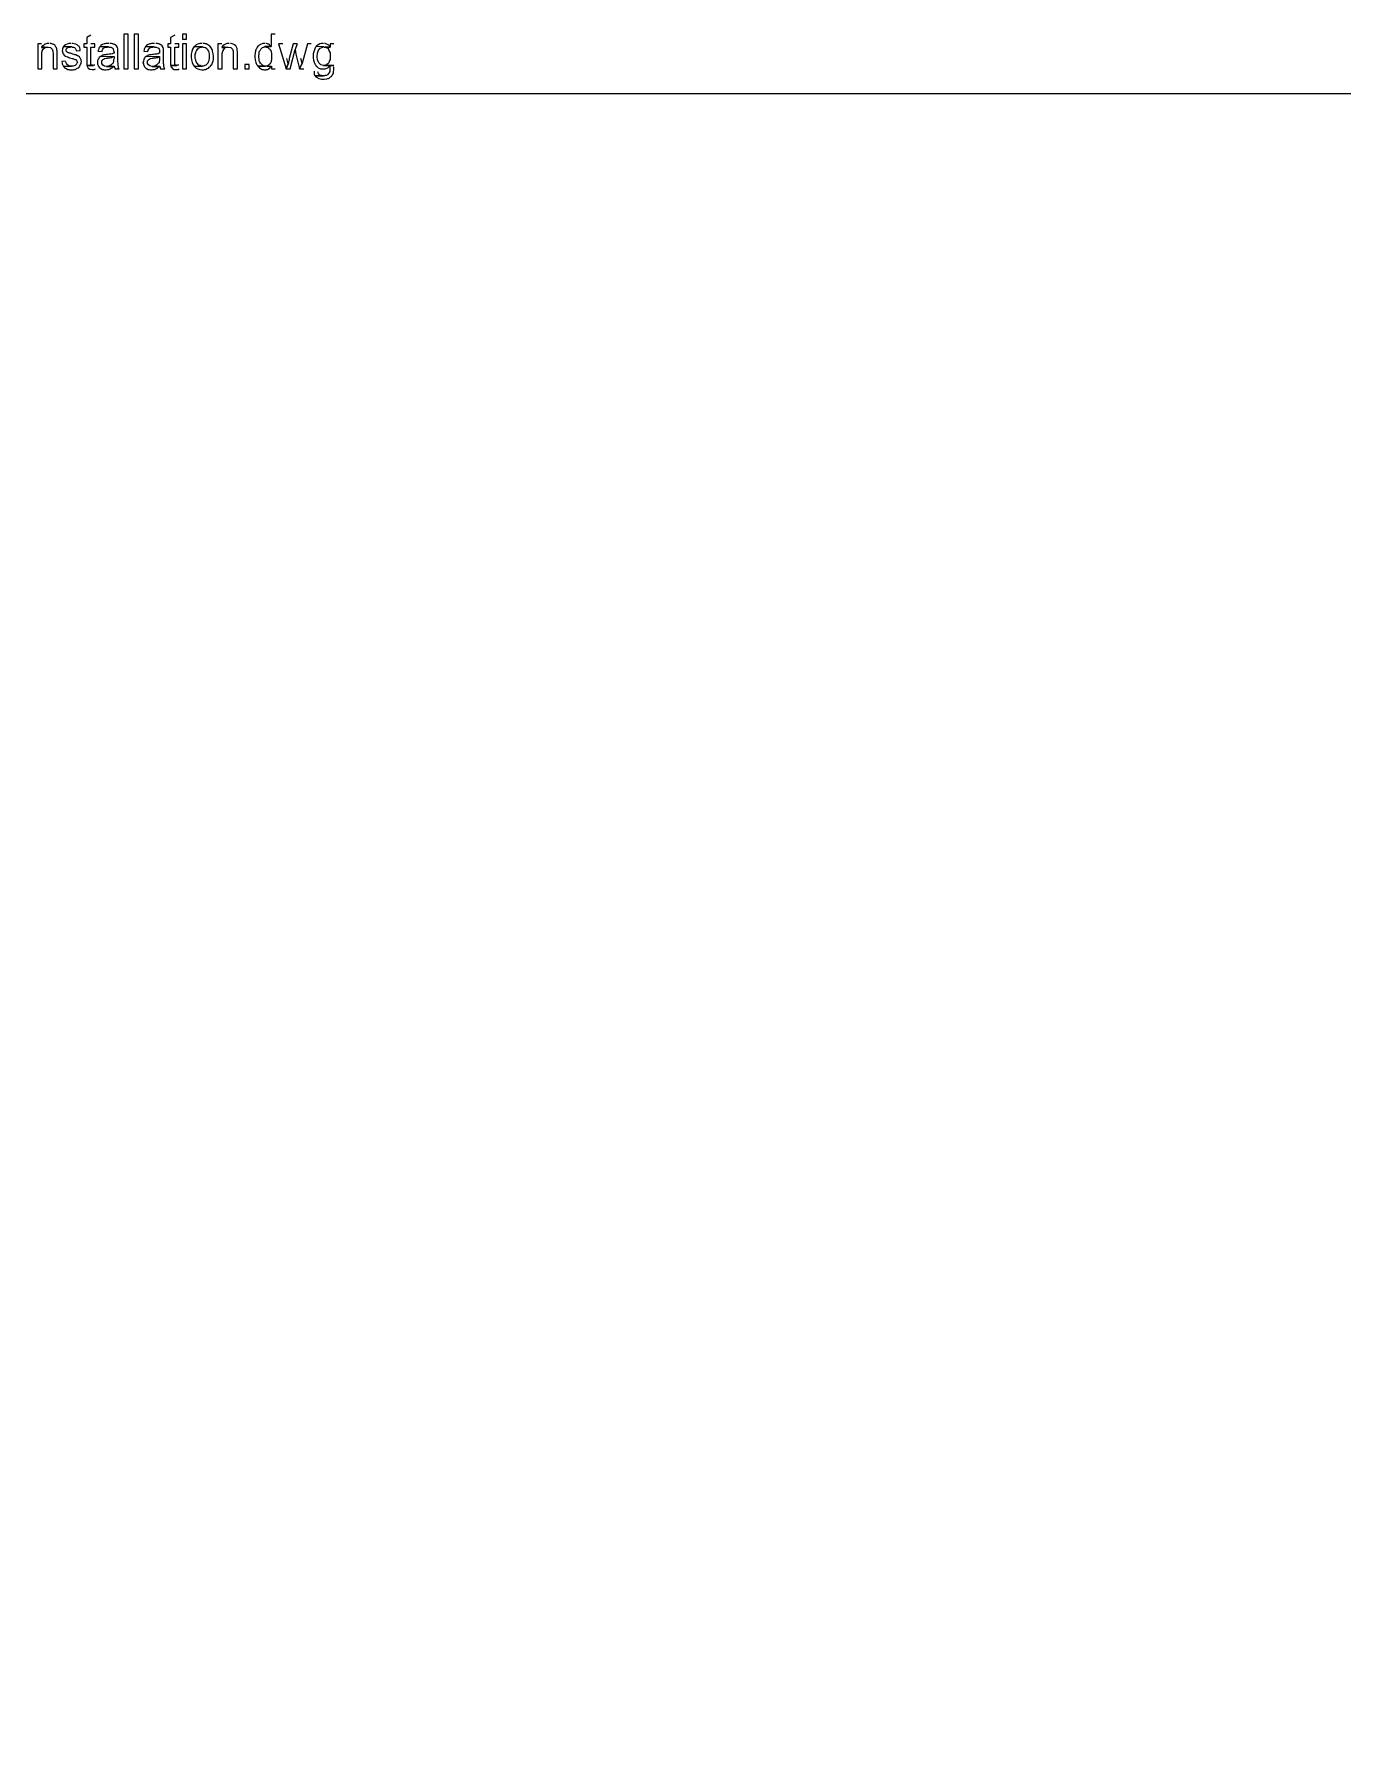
# Model space of a CAD drawing. Extents: x 18 to 773, y 27 to 1196.
# Drawn here: x 205.3 to 395.7, y 946.6 to 1195.9 of the extents above; entities that cross this region are included whole.
import ezdxf

# ---------------------------------------------------------------- set-up
doc = ezdxf.new("R2010")
doc.units = 0
doc.layers.add('Sort_Gate_Installation', color=7, linetype='CONTINUOUS')

msp = doc.modelspace()

# ---------------------------------------------------------------- linework, layer by layer
at = {"layer": 'Sort_Gate_Installation', "color": 7}
for points in [[(206.34, 1194.54), (205.8, 1194.54), (205.8, 1190.88), (206.4, 1190.88), (206.4, 1193.28), (206.46, 1193.4), (206.46, 1193.52), (206.58, 1193.76), (206.64, 1193.82), (206.7, 1193.82), (206.82, 1193.94), (206.94, 1194), (206.34, 1194)], [(207.42, 1194.6), (207.12, 1194.6), (207, 1194.54), (206.88, 1194.48), (206.82, 1194.48), (206.7, 1194.36), (206.58, 1194.3), (206.52, 1194.24), (206.4, 1194.12), (207.3, 1194.06)], [(208.02, 1193.1), (208.02, 1190.88), (208.62, 1190.88), (208.62, 1193.52), (208.56, 1193.64), (208.56, 1193.82), (208.5, 1193.94), (208.44, 1194.06), (208.38, 1194.18), (208.32, 1194.24), (208.26, 1194.36), (208.14, 1194.42), (208.02, 1194.48), (207.96, 1194.48), (207.84, 1194.54), (207.72, 1194.6), (207.54, 1194.6)], [(210.66, 1194.6), (210.54, 1194.6)], [(210.9, 1194.6), (210.78, 1194.6)], [(213.54, 1195.8), (212.94, 1195.44), (212.94, 1194.54), (212.52, 1194.54), (212.52, 1194.06), (212.94, 1194.06), (212.94, 1191.36), (213.84, 1191.36), (213.78, 1191.42), (213.6, 1191.42), (213.54, 1191.54), (213.54, 1194.06), (214.08, 1194.06), (214.08, 1194.54), (213.54, 1194.54)], [(216.12, 1194.6), (215.7, 1194.6), (215.58, 1194.54), (215.46, 1194.54), (215.22, 1194.42), (214.98, 1194.3), (214.92, 1194.18), (214.86, 1194.12), (216.06, 1194.12), (216.12, 1194.06), (216.42, 1194.06), (216.54, 1194), (216.6, 1193.94), (216.72, 1193.88), (216.78, 1193.76), (216.84, 1193.64), (216.84, 1193.52), (216.9, 1193.34), (216.9, 1193.16), (216.78, 1193.16), (216.66, 1193.1), (216.6, 1193.1), (216.42, 1193.04), (216.18, 1193.04), (216, 1192.98), (215.82, 1192.98), (215.7, 1192.92), (215.4, 1192.92), (215.34, 1192.86), (215.22, 1192.86), (215.1, 1192.8), (214.98, 1192.74), (216.9, 1192.68), (216.9, 1192.38), (216.84, 1192.2), (216.84, 1191.96), (216.78, 1191.84), (216.78, 1191.78), (216.72, 1191.66), (216.6, 1191.6), (216.48, 1191.48), (216.42, 1191.42), (216.18, 1191.3), (216.9, 1191.3), (216.9, 1191.24), (217.02, 1191), (217.02, 1190.88), (217.62, 1190.88), (217.56, 1191), (217.56, 1191.18)], [(217.44, 1193.4), (217.44, 1193.82), (217.38, 1194), (217.26, 1194.24), (217.2, 1194.3), (216.96, 1194.42), (216.84, 1194.48), (216.78, 1194.54), (216.66, 1194.54), (216.54, 1194.6), (216.3, 1194.6)], [(218.34, 1190.88), (218.94, 1190.88), (218.94, 1195.92), (218.34, 1195.92), (218.34, 1190.88), (218.34, 1190.88)], [(219.84, 1190.88), (220.44, 1190.88), (220.44, 1195.92), (219.84, 1195.92), (219.84, 1190.88), (219.84, 1190.88)], [(222.78, 1194.6), (222.36, 1194.6), (222.24, 1194.54), (222.12, 1194.54), (221.88, 1194.42), (221.64, 1194.3), (221.58, 1194.18), (221.46, 1194.12), (222.72, 1194.12), (222.78, 1194.06), (223.02, 1194.06), (223.26, 1193.94), (223.38, 1193.88), (223.44, 1193.76), (223.5, 1193.64), (223.5, 1193.16), (223.44, 1193.16), (223.32, 1193.1), (223.2, 1193.1), (223.08, 1193.04), (222.84, 1193.04), (222.66, 1192.98), (222.48, 1192.98), (222.3, 1192.92), (222.06, 1192.92), (221.94, 1192.86), (221.88, 1192.86), (221.76, 1192.8), (221.64, 1192.74), (223.5, 1192.68), (223.5, 1192.08), (223.44, 1191.96), (223.44, 1191.78), (223.32, 1191.66), (223.26, 1191.6), (223.14, 1191.48), (223.02, 1191.42), (222.96, 1191.36), (222.84, 1191.3), (223.56, 1191.3), (223.56, 1191.24), (223.62, 1191.12), (223.62, 1191), (223.68, 1190.88), (224.28, 1190.88), (224.22, 1191), (224.16, 1191.18), (224.16, 1191.54), (224.1, 1191.66), (224.1, 1193.82), (224.04, 1194), (223.92, 1194.24), (223.86, 1194.3), (223.62, 1194.42), (223.5, 1194.48), (223.44, 1194.54), (223.32, 1194.54), (223.2, 1194.6), (222.96, 1194.6)], [(225.72, 1195.8), (225.12, 1195.44), (225.12, 1194.54), (224.7, 1194.54), (224.7, 1194.06), (225.12, 1194.06), (225.12, 1191.54), (225.18, 1191.36), (226.02, 1191.36), (225.96, 1191.42), (225.84, 1191.42), (225.72, 1191.54), (225.72, 1194.06), (226.32, 1194.06), (226.32, 1194.54), (225.72, 1194.54)], [(226.86, 1195.2), (227.46, 1195.2), (227.46, 1195.92), (226.86, 1195.92), (226.86, 1195.2), (226.86, 1195.2)], [(226.86, 1190.88), (227.46, 1190.88), (227.46, 1194.54), (226.86, 1194.54), (226.86, 1190.88), (226.86, 1190.88)], [(229.74, 1194.6), (229.62, 1194.6)], [(230.28, 1194.54), (230.16, 1194.54), (230.04, 1194.6), (229.86, 1194.6)], [(232.56, 1194.54), (232.02, 1194.54), (232.02, 1190.88), (232.62, 1190.88), (232.62, 1192.86)], [(233.64, 1194.6), (233.52, 1194.6)], [(233.94, 1194.6), (233.82, 1194.6)], [(238.86, 1194.6), (238.56, 1194.6), (238.44, 1194.54), (238.2, 1194.42), (238.08, 1194.36), (238.02, 1194.36), (237.9, 1194.24), (237.84, 1194.18), (237.72, 1194.06), (237.66, 1193.94), (237.6, 1193.82), (237.54, 1193.7), (237.54, 1193.64), (237.48, 1193.52), (237.48, 1193.4), (237.42, 1193.28), (237.42, 1193.1), (237.36, 1192.98), (237.36, 1192.5), (237.42, 1192.32), (237.42, 1192.2)], [(237.66, 1191.48), (237.72, 1191.42), (237.84, 1191.3), (238.92, 1191.3), (238.68, 1191.3), (238.44, 1191.42), (238.38, 1191.54), (238.26, 1191.66), (238.2, 1191.72), (238.08, 1191.96), (238.02, 1192.08), (238.02, 1192.38), (237.96, 1192.5), (237.96, 1192.86), (238.02, 1193.04), (238.02, 1193.34), (238.08, 1193.46), (238.14, 1193.58), (238.2, 1193.64), (238.26, 1193.76), (238.32, 1193.82), (238.44, 1193.94), (238.5, 1194), (238.62, 1194.06), (238.74, 1194.06), (238.86, 1194.12), (239.76, 1194.12), (239.7, 1194.18), (239.58, 1194.3), (239.52, 1194.42), (239.4, 1194.48), (239.34, 1194.48), (239.22, 1194.54), (239.1, 1194.6), (238.98, 1194.6)], [(240.36, 1195.92), (239.76, 1195.92), (239.76, 1194.12), (238.86, 1194.12), (239.04, 1194.06), (239.16, 1194.06), (239.28, 1194), (239.34, 1193.94), (239.46, 1193.82), (239.58, 1193.76), (239.58, 1193.7), (239.64, 1193.64)], [(241.44, 1194.54), (240.84, 1194.54), (241.92, 1190.88), (242.22, 1191.6), (242.04, 1192.38)], [(243.54, 1194.54), (242.94, 1194.54), (242.4, 1192.38), (242.4, 1192.26), (242.34, 1192.02), (242.28, 1191.9), (242.28, 1191.72), (242.22, 1191.66), (242.22, 1191.6), (241.92, 1190.88), (242.52, 1190.88), (243.24, 1193.7)], [(243.54, 1194.54), (243.24, 1193.7), (243.36, 1193.04), (243.9, 1190.88), (244.26, 1191.72), (244.08, 1192.38)], [(245.58, 1194.54), (245.04, 1194.54), (244.44, 1192.38), (244.26, 1191.72), (243.9, 1190.88), (244.5, 1190.88)], [(247.38, 1194.6), (247.32, 1194.6)], [(248.88, 1194.54), (248.34, 1194.54), (248.34, 1194.06), (247.62, 1194.06), (247.86, 1193.94), (247.98, 1193.88), (248.1, 1193.76), (248.1, 1193.7), (248.16, 1193.58), (248.22, 1193.46), (248.34, 1193.22), (248.34, 1192.26), (248.22, 1192.02), (248.22, 1191.9), (248.16, 1191.78), (248.1, 1191.72), (247.98, 1191.6), (247.86, 1191.54), (247.8, 1191.48), (247.68, 1191.42), (247.56, 1191.36), (247.38, 1191.36), (248.88, 1191.36)], [(247.62, 1194.6), (247.5, 1194.6)], [(206.4, 1194.12), (206.34, 1194), (206.94, 1194), (207.06, 1194.06), (207.3, 1194.06)], [(209.82, 1192.02), (209.28, 1191.96), (209.28, 1191.9), (209.34, 1191.72), (209.34, 1191.6), (209.52, 1191.24), (210.72, 1191.3), (210.42, 1191.3), (210.3, 1191.36), (210.24, 1191.42), (210.12, 1191.48), (210.06, 1191.54), (210, 1191.66), (209.94, 1191.78), (209.88, 1191.9)], [(209.52, 1194.12), (209.46, 1194), (209.46, 1193.94), (209.4, 1193.82), (209.4, 1193.7), (209.34, 1193.52), (209.4, 1193.46), (209.4, 1193.34)], [(209.64, 1194.24), (209.52, 1194.12), (210.72, 1194.12), (210.84, 1194.06), (211.02, 1194.06), (211.14, 1194), (211.2, 1193.94), (211.26, 1193.88), (211.44, 1193.52), (211.98, 1193.58), (211.98, 1193.76), (211.92, 1193.94), (211.86, 1194.06), (211.8, 1194.12), (211.8, 1194.18), (211.68, 1194.24)], [(210.72, 1191.3), (209.52, 1191.24), (209.64, 1191.18), (209.7, 1191.06), (209.76, 1191.06), (209.82, 1191), (209.94, 1190.94), (210.18, 1190.82), (210.3, 1190.82), (210.42, 1190.76), (210.96, 1190.76), (211.08, 1190.82), (211.26, 1190.82), (211.38, 1190.88), (211.44, 1190.94), (211.68, 1191.06), (211.8, 1191.12), (211.86, 1191.24), (211.98, 1191.36), (211.98, 1191.42), (212.04, 1191.54), (212.1, 1191.66), (212.1, 1191.78), (212.16, 1191.96), (212.1, 1192.08), (212.1, 1192.2), (212.04, 1192.38), (211.98, 1192.44), (211.92, 1192.56), (211.86, 1192.62), (211.74, 1192.74), (211.62, 1192.8), (211.56, 1192.8), (211.32, 1192.92), (211.2, 1192.92), (211.08, 1192.98), (210.9, 1193.04), (210.54, 1193.16), (210.42, 1193.16), (210.3, 1193.22), (210.24, 1193.22), (210.06, 1193.34), (210, 1193.4), (209.94, 1193.46), (209.94, 1193.76), (210, 1193.82), (210.12, 1193.94), (210.12, 1194), (210.24, 1194.06), (210.54, 1194.06), (210.66, 1194.12)], [(210.06, 1192.62), (210.18, 1192.62), (210.3, 1192.56), (210.42, 1192.5), (210.6, 1192.44), (210.78, 1192.38), (210.9, 1192.38), (211.08, 1192.32), (211.2, 1192.26), (211.32, 1192.26), (211.38, 1192.2), (211.44, 1192.14), (211.5, 1192.02), (211.56, 1191.84), (211.5, 1191.78)], [(214.98, 1192.74), (214.92, 1192.68), (214.86, 1192.62), (214.74, 1192.56), (214.68, 1192.44), (214.62, 1192.32), (214.56, 1192.26), (214.5, 1192.08), (214.5, 1191.84)], [(214.86, 1194.12), (214.74, 1194), (214.68, 1193.88), (214.68, 1193.76), (214.62, 1193.64), (214.56, 1193.46), (215.16, 1193.4), (215.16, 1193.52), (215.22, 1193.64), (215.28, 1193.76), (215.34, 1193.88), (215.46, 1193.94), (215.52, 1194), (215.64, 1194.06), (215.88, 1194.06), (216.06, 1194.12)], [(215.1, 1192.02), (215.16, 1192.14), (215.22, 1192.14), (215.28, 1192.26), (215.4, 1192.32), (215.52, 1192.38), (215.58, 1192.38), (215.76, 1192.44), (215.94, 1192.44), (216, 1192.5), (216.3, 1192.5), (216.42, 1192.56), (216.54, 1192.56), (216.78, 1192.68), (216.9, 1192.68)], [(221.64, 1192.74), (221.52, 1192.68), (221.52, 1192.62), (221.4, 1192.56), (221.34, 1192.44), (221.22, 1192.32), (221.22, 1192.26), (221.16, 1192.08), (221.16, 1191.96), (221.1, 1191.84), (221.1, 1191.78), (221.16, 1191.66), (221.16, 1191.54), (221.22, 1191.42), (221.28, 1191.3), (221.34, 1191.18), (221.46, 1191.06), (221.52, 1191), (221.64, 1190.94), (221.88, 1190.82), (222, 1190.82), (222.18, 1190.76), (222.42, 1190.76), (222.6, 1190.82)], [(221.46, 1194.12), (221.28, 1193.76), (221.28, 1193.64), (221.22, 1193.46), (221.82, 1193.4), (221.82, 1193.52), (221.94, 1193.76), (222, 1193.88), (222.12, 1193.94), (222.24, 1194.06), (222.54, 1194.06), (222.72, 1194.12)], [(221.76, 1192.02), (221.82, 1192.14), (221.88, 1192.14), (221.94, 1192.26), (222.06, 1192.32), (222.12, 1192.38), (222.24, 1192.38), (222.42, 1192.44), (222.6, 1192.44), (222.66, 1192.5), (222.96, 1192.5), (223.08, 1192.56), (223.2, 1192.56), (223.44, 1192.68), (223.5, 1192.68)], [(228.54, 1194.12), (228.48, 1194)], [(228.66, 1194.18), (228.54, 1194.12), (229.74, 1194.12), (229.8, 1194.06)], [(228.6, 1191.24), (229.74, 1191.3), (229.56, 1191.3), (229.44, 1191.36), (229.32, 1191.36), (229.2, 1191.42), (229.14, 1191.54), (229.02, 1191.66), (228.96, 1191.72), (228.84, 1191.96), (228.78, 1192.08), (228.78, 1192.2), (228.72, 1192.38), (228.72, 1193.04), (228.78, 1193.16), (228.78, 1193.28), (228.84, 1193.46), (228.9, 1193.52), (229.02, 1193.76), (229.08, 1193.76), (229.14, 1193.88), (229.26, 1193.94), (229.5, 1194.06), (229.62, 1194.06), (229.74, 1194.12)], [(229.98, 1190.76), (230.1, 1190.82), (230.22, 1190.82), (230.46, 1190.94), (230.58, 1191), (230.64, 1191), (230.76, 1191.12), (230.82, 1191.18), (230.94, 1191.3), (231, 1191.42), (231.12, 1191.48), (231.18, 1191.6), (231.18, 1191.66), (231.24, 1191.72), (231.24, 1191.84), (231.3, 1191.96)], [(230.76, 1192.86), (230.76, 1192.5)], [(231.24, 1193.46), (231.24, 1193.58), (231.18, 1193.7)], [(232.62, 1194.12), (232.56, 1194), (233.16, 1194), (233.28, 1194.06), (233.52, 1194.06)], [(233.04, 1193.94), (233.16, 1194), (232.56, 1194)], [(232.74, 1194.24), (232.62, 1194.12), (233.52, 1194.06)], [(234.24, 1193.1), (234.24, 1190.88), (234.84, 1190.88), (234.84, 1193.1)], [(239.82, 1192.62), (239.82, 1192.2), (239.76, 1192.08), (239.76, 1191.9), (239.7, 1191.84), (239.58, 1191.6), (239.46, 1191.54), (239.4, 1191.42), (239.16, 1191.3), (239.82, 1191.3), (239.82, 1190.88), (240.36, 1190.88)], [(246.3, 1194.18), (246.24, 1194.06), (246.18, 1193.94)], [(246.42, 1194.24), (246.3, 1194.18), (247.38, 1194.12), (247.5, 1194.06), (248.34, 1194.06), (248.28, 1194.18)], [(247.26, 1194.06), (247.38, 1194.12)], [(214.08, 1191.42), (213.96, 1191.42), (213.84, 1191.36), (212.94, 1191.36), (213, 1191.3)], [(214.02, 1190.82), (214.2, 1190.88)], [(214.62, 1191.3), (214.68, 1191.18), (214.8, 1191.06), (214.86, 1191), (214.98, 1190.94), (215.22, 1190.82), (215.34, 1190.82), (215.52, 1190.76), (215.76, 1190.76), (215.94, 1190.82)], [(216.18, 1191.3), (216.06, 1191.3), (215.94, 1191.24), (215.82, 1191.24), (216.78, 1191.18), (216.9, 1191.3)], [(216.48, 1191), (216.6, 1191.06), (216.72, 1191.12), (216.78, 1191.18), (215.82, 1191.24)], [(222.84, 1191.3), (222.72, 1191.3), (222.6, 1191.24), (222.42, 1191.24), (223.44, 1191.18), (223.56, 1191.3)], [(223.14, 1191), (223.26, 1191.06), (223.32, 1191.12), (223.44, 1191.18), (222.42, 1191.24)], [(226.32, 1191.42), (226.14, 1191.42), (226.02, 1191.36), (225.18, 1191.36), (225.18, 1191.18), (225.24, 1191.12), (225.36, 1191), (225.42, 1190.94), (225.66, 1190.82), (226.26, 1190.82), (226.38, 1190.88)], [(229.86, 1191.3), (229.74, 1191.3), (228.6, 1191.24), (228.66, 1191.18), (228.78, 1191.06), (228.84, 1191)], [(235.92, 1190.88), (236.58, 1190.88), (236.58, 1191.54), (235.92, 1191.54), (235.92, 1190.88), (235.92, 1190.88)], [(239.16, 1191.3), (237.84, 1191.3), (237.9, 1191.18), (238.02, 1191.12), (238.08, 1191), (238.14, 1191), (238.2, 1190.94), (238.44, 1190.82), (238.62, 1190.82), (238.74, 1190.76), (238.98, 1190.76), (239.1, 1190.82), (239.22, 1190.82), (239.46, 1190.94), (239.58, 1191), (239.64, 1191.12), (239.76, 1191.18), (239.82, 1191.3)], [(246, 1190.58), (246, 1190.46)], [(246.12, 1191.6), (246.18, 1191.54), (246.24, 1191.42), (246.3, 1191.3), (246.42, 1191.24), (246.48, 1191.12), (246.6, 1191.06), (246.84, 1190.94), (246.96, 1190.88), (247.2, 1190.88)], [(248.88, 1191.36), (248.28, 1191.36), (248.28, 1190.52), (248.22, 1190.34), (248.16, 1190.22), (248.04, 1190.16), (247.98, 1190.04), (247.74, 1189.92), (247.62, 1189.92), (247.5, 1189.86), (246.18, 1189.86), (246.24, 1189.74), (246.36, 1189.68)], [(246.18, 1189.86), (247.32, 1189.86), (247.2, 1189.86), (247.08, 1189.92), (246.96, 1189.92), (246.72, 1190.04), (246.72, 1190.1), (246.66, 1190.16), (246.6, 1190.34), (246.54, 1190.46)], [(247.98, 1191.06), (248.1, 1191.12), (248.22, 1191.24), (248.28, 1191.36), (248.88, 1191.36), (247.38, 1191.36)], [(247.86, 1189.44), (247.98, 1189.5), (248.1, 1189.5), (248.22, 1189.56), (248.28, 1189.62), (248.4, 1189.74), (248.52, 1189.8), (248.58, 1189.92), (248.7, 1190.04), (248.76, 1190.16), (248.76, 1190.22), (248.82, 1190.28), (248.82, 1190.52), (248.88, 1190.7), (248.88, 1191.18)]]:
    msp.add_lwpolyline(points, dxfattribs=at)
at = {"layer": 'Sort_Gate_Installation', "color": 1}
msp.add_lwpolyline([(773.4, 1187.28), (18.54, 1187.28), (18.54, 27.48), (773.4, 27.48), (773.4, 1187.28), (773.4, 1187.28)], dxfattribs=at)
at = {"layer": 'Sort_Gate_Installation', "color": 7}
for points in [[(210.54, 1194.6), (210.225, 1194.588), (209.865, 1194.484), (209.64, 1194.24)], [(211.68, 1194.24), (211.564, 1194.544), (211.134, 1194.478), (210.9, 1194.6)], [(229.62, 1194.6), (229.275, 1194.588), (228.891, 1194.463), (228.66, 1194.18)], [(231.18, 1193.7), (231.01, 1194.081), (230.664, 1194.384), (230.28, 1194.54)], [(233.52, 1194.6), (233.225, 1194.565), (232.963, 1194.433), (232.74, 1194.24)], [(234.84, 1193.1), (234.887, 1193.924), (234.756, 1194.33), (233.94, 1194.6)], [(247.32, 1194.6), (246.992, 1194.651), (246.653, 1194.453), (246.42, 1194.24)], [(248.28, 1194.18), (248.093, 1194.421), (247.881, 1194.452), (247.62, 1194.6)], [(207.3, 1194.06), (207.856, 1194.077), (208.055, 1193.579), (208.02, 1193.1)], [(209.4, 1193.34), (209.482, 1192.993), (209.735, 1192.725), (210.06, 1192.62)], [(215.82, 1191.24), (215.305, 1191.295), (215.067, 1191.453), (215.1, 1192.02)], [(217.56, 1191.18), (217.414, 1191.634), (217.439, 1193.022), (217.44, 1193.4)], [(222.42, 1191.24), (221.934, 1191.32), (221.731, 1191.477), (221.76, 1192.02)], [(228.48, 1194), (227.985, 1193.411), (227.98, 1191.769), (228.6, 1191.24)], [(229.8, 1194.06), (230.431, 1194.136), (230.762, 1193.366), (230.76, 1192.86)], [(230.76, 1192.5), (230.736, 1191.996), (230.448, 1191.322), (229.86, 1191.3)], [(231.3, 1191.96), (231.378, 1192.502), (231.42, 1192.922), (231.24, 1193.46)], [(232.62, 1192.86), (232.596, 1193.198), (232.746, 1193.726), (233.04, 1193.94)], [(233.52, 1194.06), (234.101, 1194.058), (234.296, 1193.628), (234.24, 1193.1)], [(237.42, 1192.2), (237.442, 1191.941), (237.584, 1191.723), (237.66, 1191.48)], [(239.64, 1193.64), (239.819, 1193.342), (239.836, 1192.962), (239.82, 1192.62)], [(246.18, 1193.94), (245.788, 1193.238), (245.749, 1192.317), (246.12, 1191.6)], [(247.38, 1191.36), (246.159, 1191.38), (246.153, 1193.965), (247.26, 1194.06)], [(211.5, 1191.78), (211.52, 1191.436), (211.011, 1191.253), (210.72, 1191.3)], [(213, 1191.3), (213.024, 1190.815), (213.642, 1190.794), (214.02, 1190.82)], [(214.5, 1191.84), (214.508, 1191.48), (214.447, 1191.634), (214.62, 1191.3)], [(215.94, 1190.82), (216.339, 1190.794), (216.194, 1190.865), (216.48, 1191)], [(222.6, 1190.82), (222.999, 1190.794), (222.854, 1190.865), (223.14, 1191)], [(228.84, 1191), (229.189, 1190.832), (229.585, 1190.743), (229.98, 1190.76)], [(246, 1190.46), (245.982, 1190.249), (246.017, 1190.009), (246.18, 1189.86)], [(246.36, 1189.68), (246.731, 1189.328), (247.412, 1189.307), (247.86, 1189.44)], [(247.2, 1190.88), (247.552, 1190.904), (247.678, 1190.79), (247.98, 1191.06)]]:
    msp.add_open_spline(points, degree=3, dxfattribs=at)

doc.saveas('drawing.dxf')
